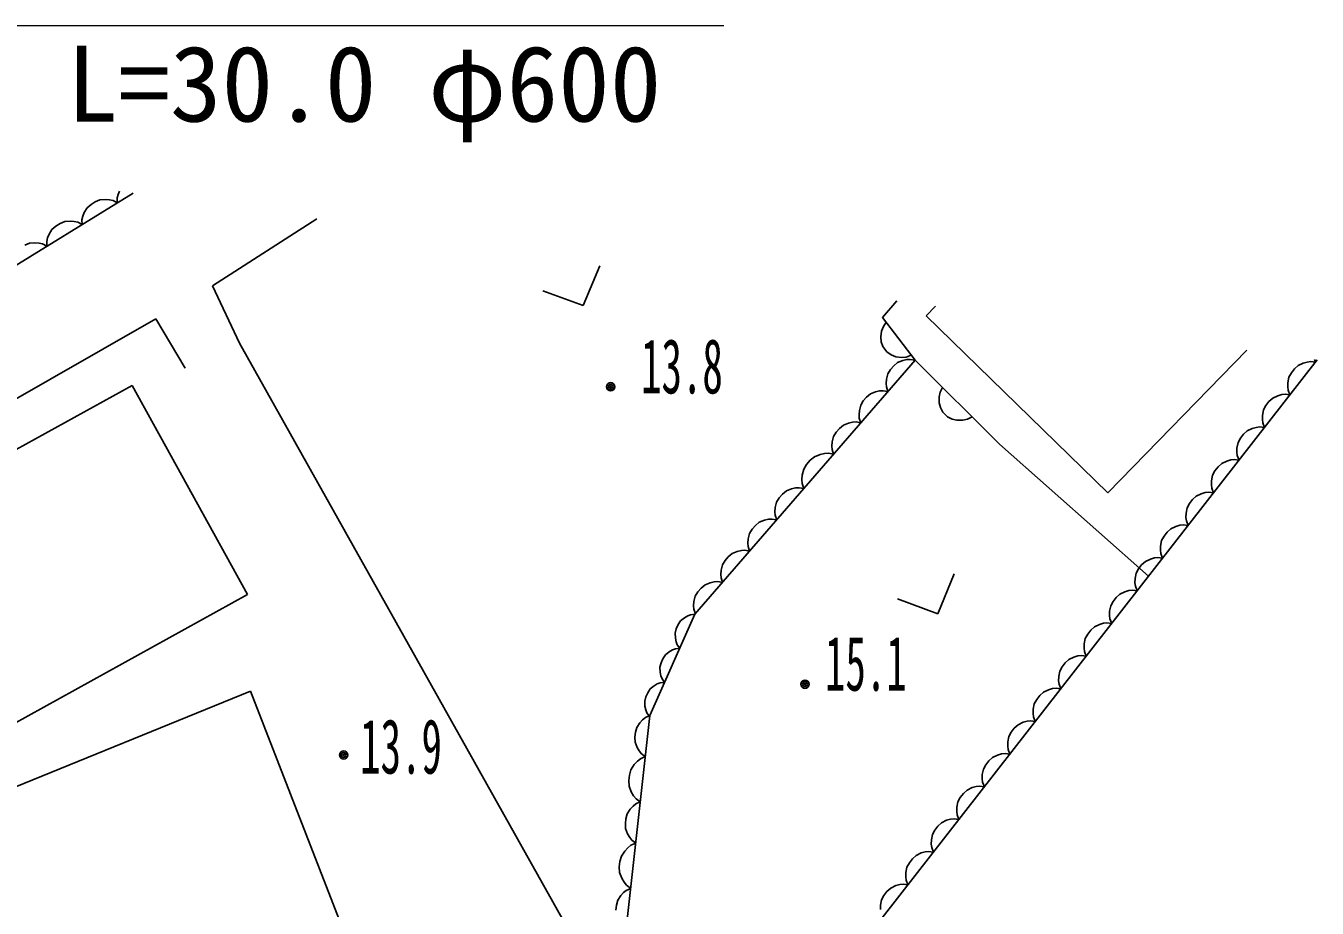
# Model space of a CAD drawing. Units: millimetres, scale not verified. Extents: x 39750 to 680000, y 20000 to 380250.
# Drawn here: x 153758 to 184947, y 297617 to 318920 of the extents above; entities that cross this region are included whole.
import ezdxf
from ezdxf.enums import TextEntityAlignment as Align

# ---------------------------------------------------------------- set-up
doc = ezdxf.new("R2010")
doc.units = ezdxf.units.MM
doc.header["$LTSCALE"] = 1000
doc.layers.add('M-BGD', color=7, linetype='Continuous', lineweight=25)
doc.layers.add('M-STR-HTXT', color=7, linetype='Continuous', lineweight=13)
doc.styles.add('ＭＳ ゴシック', font='')
doc.styles.get('ＭＳ ゴシック').set_extended_font_data('MS Gothic')

msp = doc.modelspace()

# ---------------------------------------------------------------- linework, layer by layer
at = {"layer": 'M-BGD'}
for p, q in [((147449, 309407), (156351, 314883)), ((155548, 314718), (155435, 314672)), ((155681, 314730), (155548, 314718)), ((155781, 314720), (155681, 314730)), ((155864, 314701), (155781, 314720)), ((155985, 314846), (155966, 314764)), ((155966, 314764), (155967, 314647)), ((156018, 314930), (155985, 314846)), ((155170, 314415), (155134, 314322)), ((155241, 314529), (155170, 314415)), ((155333, 314609), (155241, 314529)), ((155435, 314672), (155333, 314609)), ((155967, 314647), (155864, 314701)), ((154481, 314085), (154389, 314005)), ((154583, 314148), (154481, 314085)), ((154696, 314194), (154583, 314148)), ((154830, 314206), (154696, 314194)), ((154929, 314196), (154830, 314206)), ((155012, 314177), (154929, 314196)), ((155115, 314123), (155012, 314177)), ((155134, 314322), (155114, 314239)), ((155114, 314239), (155115, 314123)), ((160785, 314258), (158265, 312642)), ((154282, 313798), (154262, 313716)), ((154319, 313891), (154282, 313798)), ((154389, 314005), (154319, 313891)), ((153844, 313670), (153731, 313624)), ((153978, 313682), (153844, 313670)), ((154077, 313672), (153978, 313682)), ((154160, 313653), (154077, 313672)), ((154263, 313599), (154160, 313653)), ((154262, 313716), (154263, 313599)), ((167220, 312165), (167619, 313126)), ((158265, 312642), (158916, 311262)), ((166245, 312524), (167220, 312165)), ((174798, 312283), (174451, 311881)), ((175726, 312152), (175502, 311922)), ((175502, 311922), (179888, 307645)), ((156894, 311846), (142617, 303676)), ((157603, 310652), (156894, 311846)), ((174469, 311658), (174426, 311550)), ((174451, 311881), (175234, 310847)), ((174541, 311762), (174469, 311658)), ((174426, 311550), (174406, 311410)), ((174406, 311410), (174419, 311294)), ((174419, 311294), (174459, 311174)), ((158916, 311262), (168028, 295022)), ((174459, 311174), (174556, 311046)), ((174556, 311046), (174660, 310975)), ((174660, 310975), (174768, 310931)), ((175024, 310924), (175144, 310965)), ((179888, 307645), (183249, 311092)), ((184947, 310853), (159965, 278828)), ((175234, 310847), (169919, 304713)), ((174719, 310711), (174640, 310620)), ((174813, 310788), (174719, 310711)), ((174768, 310931), (174908, 310912)), ((174937, 310840), (174813, 310788)), ((174908, 310912), (175024, 310924)), ((175034, 310861), (174937, 310840)), ((175119, 310867), (175034, 310861)), ((175234, 310847), (175119, 310867)), ((175234, 310847), (177278, 308822)), ((184488, 310719), (184398, 310637)), ((184609, 310777), (184488, 310719)), ((184705, 310803), (184609, 310777)), ((184790, 310813), (184705, 310803)), ((184905, 310799), (184790, 310813)), ((184881, 310862), (184905, 310799)), ((174544, 310386), (174537, 310287)), ((174577, 310516), (174544, 310386)), ((174640, 310620), (174577, 310516)), ((184266, 310435), (184240, 310304)), ((184324, 310542), (184266, 310435)), ((184398, 310637), (184324, 310542)), ((144188, 303534), (156327, 310238)), ((156327, 310238), (159113, 305193)), ((174158, 310033), (174064, 309955)), ((174282, 310084), (174158, 310033)), ((174379, 310105), (174282, 310084)), ((174464, 310111), (174379, 310105)), ((174579, 310091), (174464, 310111)), ((174537, 310287), (174543, 310202)), ((174543, 310202), (174579, 310091)), ((175845, 310073), (175817, 309960)), ((175901, 310186), (175845, 310073)), ((184174, 310025), (184090, 310015)), ((184290, 310011), (184174, 310025)), ((184240, 310304), (184238, 310204)), ((184238, 310204), (184248, 310120)), ((184248, 310120), (184290, 310011)), ((173922, 309760), (173889, 309631)), ((173985, 309864), (173922, 309760)), ((174064, 309955), (173985, 309864)), ((175817, 309960), (175818, 309818)), ((175818, 309818), (175846, 309705)), ((183709, 309754), (183651, 309647)), ((183783, 309848), (183709, 309754)), ((183873, 309931), (183783, 309848)), ((183994, 309988), (183873, 309931)), ((184090, 310015), (183994, 309988)), ((173889, 309631), (173882, 309531)), ((173882, 309531), (173888, 309446)), ((173888, 309446), (173924, 309335)), ((175846, 309705), (175904, 309593)), ((175904, 309593), (176017, 309480)), ((176017, 309480), (176131, 309424)), ((176131, 309424), (176244, 309396)), ((176385, 309397), (176498, 309426)), ((176498, 309426), (176611, 309483)), ((183625, 309515), (183623, 309415)), ((183623, 309415), (183633, 309331)), ((183651, 309647), (183625, 309515)), ((173331, 309108), (173267, 309005)), ((173409, 309199), (173331, 309108)), ((173503, 309277), (173409, 309199)), ((173627, 309328), (173503, 309277)), ((173725, 309349), (173627, 309328)), ((173809, 309355), (173725, 309349)), ((173924, 309335), (173809, 309355)), ((176244, 309396), (176385, 309397)), ((183258, 309142), (183168, 309060)), ((183379, 309200), (183258, 309142)), ((183475, 309226), (183379, 309200)), ((183559, 309237), (183475, 309226)), ((183675, 309222), (183559, 309237)), ((183633, 309331), (183675, 309222)), ((173234, 308875), (173227, 308775)), ((173267, 309005), (173234, 308875)), ((177278, 308822), (180876, 305634)), ((183036, 308858), (183010, 308727)), ((183094, 308965), (183036, 308858)), ((183168, 309060), (183094, 308965)), ((172806, 308515), (172703, 308430)), ((172942, 308572), (172806, 308515)), ((173050, 308595), (172942, 308572)), ((173143, 308602), (173050, 308595)), ((173269, 308579), (173143, 308602)), ((173227, 308775), (173233, 308690)), ((173233, 308690), (173269, 308579)), ((183010, 308727), (183008, 308627)), ((183008, 308627), (183018, 308543)), ((183018, 308543), (183060, 308434)), ((172547, 308216), (172510, 308073)), ((172616, 308330), (172547, 308216)), ((172703, 308430), (172616, 308330)), ((182479, 308177), (182421, 308070)), ((182553, 308271), (182479, 308177)), ((182643, 308354), (182553, 308271)), ((182764, 308411), (182643, 308354)), ((182860, 308438), (182764, 308411)), ((182944, 308448), (182860, 308438)), ((183060, 308434), (182944, 308448)), ((172510, 308073), (172502, 307963)), ((172502, 307963), (172509, 307870)), ((172509, 307870), (172549, 307748)), ((182394, 307938), (182393, 307838)), ((182421, 308070), (182394, 307938)), ((172034, 307612), (171955, 307521)), ((172128, 307690), (172034, 307612)), ((172252, 307741), (172128, 307690)), ((172349, 307762), (172252, 307741)), ((172434, 307768), (172349, 307762)), ((172549, 307748), (172434, 307768)), ((182027, 307565), (181938, 307483)), ((182149, 307623), (182027, 307565)), ((182245, 307649), (182149, 307623)), ((182329, 307660), (182245, 307649)), ((182445, 307645), (182329, 307660)), ((182393, 307838), (182403, 307754)), ((182403, 307754), (182445, 307645)), ((171859, 307287), (171852, 307188)), ((171892, 307417), (171859, 307287)), ((171955, 307521), (171892, 307417)), ((181806, 307281), (181779, 307150)), ((181864, 307388), (181806, 307281)), ((181938, 307483), (181864, 307388)), ((171473, 306934), (171379, 306856)), ((171597, 306985), (171473, 306934)), ((171695, 307006), (171597, 306985)), ((171779, 307012), (171695, 307006)), ((171894, 306992), (171779, 307012)), ((171852, 307188), (171858, 307103)), ((171858, 307103), (171894, 306992)), ((181779, 307150), (181777, 307050)), ((181777, 307050), (181788, 306966)), ((181788, 306966), (181830, 306857)), ((171237, 306662), (171204, 306532)), ((171301, 306765), (171237, 306662)), ((171379, 306856), (171301, 306765)), ((181249, 306600), (181191, 306493)), ((181323, 306694), (181249, 306600)), ((181412, 306777), (181323, 306694)), ((181533, 306834), (181412, 306777)), ((181630, 306861), (181533, 306834)), ((181714, 306871), (181630, 306861)), ((181830, 306857), (181714, 306871)), ((171204, 306532), (171197, 306432)), ((171197, 306432), (171203, 306347)), ((171203, 306347), (171239, 306236)), ((181164, 306361), (181163, 306261)), ((181191, 306493), (181164, 306361)), ((170646, 306010), (170582, 305906)), ((170724, 306100), (170646, 306010)), ((170818, 306178), (170724, 306100)), ((170942, 306229), (170818, 306178)), ((171040, 306251), (170942, 306229)), ((171124, 306257), (171040, 306251)), ((171239, 306236), (171124, 306257)), ((180797, 305988), (180708, 305906)), ((180918, 306046), (180797, 305988)), ((181015, 306072), (180918, 306046)), ((181099, 306083), (181015, 306072)), ((181215, 306068), (181099, 306083)), ((181163, 306261), (181173, 306177)), ((181173, 306177), (181215, 306068)), ((170549, 305776), (170542, 305676)), ((170542, 305676), (170548, 305592)), ((170582, 305906), (170549, 305776)), ((175783, 304727), (176182, 305688)), ((180576, 305704), (180549, 305573)), ((180634, 305811), (180576, 305704)), ((180708, 305906), (180634, 305811)), ((170163, 305422), (170069, 305345)), ((170287, 305474), (170163, 305422)), ((170385, 305495), (170287, 305474)), ((170470, 305501), (170385, 305495)), ((170584, 305481), (170470, 305501)), ((170548, 305592), (170584, 305481)), ((180549, 305573), (180547, 305473)), ((180547, 305473), (180558, 305389)), ((180558, 305389), (180600, 305280)), ((159113, 305193), (146886, 298439)), ((169927, 305150), (169894, 305020)), ((169991, 305254), (169927, 305150)), ((170069, 305345), (169991, 305254)), ((174807, 305086), (175783, 304727)), ((180093, 305117), (180019, 305023)), ((180182, 305200), (180093, 305117)), ((180303, 305257), (180182, 305200)), ((180400, 305284), (180303, 305257)), ((180484, 305294), (180400, 305284)), ((180600, 305280), (180484, 305294)), ((169894, 305020), (169887, 304920)), ((169887, 304920), (169893, 304836)), ((169893, 304836), (169930, 304725)), ((179934, 304784), (179932, 304684)), ((179961, 304916), (179934, 304784)), ((180019, 305023), (179961, 304916)), ((169919, 304713), (168827, 302269)), ((169511, 304462), (169467, 304363)), ((169572, 304553), (169511, 304462)), ((169665, 304629), (169572, 304553)), ((169744, 304673), (169665, 304629)), ((169815, 304700), (169744, 304673)), ((169919, 304713), (169815, 304700)), ((179567, 304411), (179477, 304329)), ((179688, 304469), (179567, 304411)), ((179785, 304495), (179688, 304469)), ((179869, 304506), (179785, 304495)), ((179985, 304491), (179869, 304506)), ((179932, 304684), (179943, 304600)), ((179943, 304600), (179985, 304491)), ((169467, 304363), (169439, 304257)), ((169439, 304257), (169445, 304136)), ((169445, 304136), (169465, 304049)), ((179346, 304127), (179319, 303996)), ((179404, 304234), (179346, 304127)), ((179477, 304329), (179404, 304234)), ((169298, 303808), (169205, 303731)), ((169377, 303851), (169298, 303808)), ((169448, 303879), (169377, 303851)), ((169552, 303891), (169448, 303879)), ((169465, 304049), (169492, 303977)), ((169492, 303977), (169552, 303891)), ((179319, 303996), (179317, 303896)), ((179317, 303896), (179328, 303812)), ((179328, 303812), (179369, 303703)), ((169100, 303541), (169072, 303435)), ((169144, 303640), (169100, 303541)), ((169205, 303731), (169144, 303640)), ((178862, 303540), (178789, 303446)), ((178952, 303623), (178862, 303540)), ((179073, 303680), (178952, 303623)), ((179170, 303707), (179073, 303680)), ((179254, 303717), (179170, 303707)), ((179369, 303703), (179254, 303717)), ((169072, 303435), (169078, 303315)), ((169078, 303315), (169098, 303227)), ((169098, 303227), (169125, 303156)), ((178704, 303207), (178702, 303107)), ((178731, 303339), (178704, 303207)), ((178789, 303446), (178731, 303339)), ((159185, 302854), (146375, 297646)), ((163669, 291320), (159185, 302854)), ((168837, 302909), (168777, 302818)), ((168931, 302986), (168837, 302909)), ((169009, 303030), (168931, 302986)), ((169081, 303057), (169009, 303030)), ((169185, 303069), (169081, 303057)), ((169125, 303156), (169185, 303069)), ((178458, 302892), (178337, 302834)), ((178555, 302918), (178458, 302892)), ((178639, 302928), (178555, 302918)), ((178754, 302914), (178639, 302928)), ((178702, 303107), (178712, 303023)), ((178712, 303023), (178754, 302914)), ((168733, 302719), (168705, 302614)), ((168705, 302614), (168710, 302493)), ((168777, 302818), (168733, 302719)), ((178115, 302550), (178089, 302419)), ((178173, 302657), (178115, 302550)), ((178247, 302752), (178173, 302657)), ((178337, 302834), (178247, 302752)), ((168827, 302269), (168028, 295022)), ((168710, 302493), (168730, 302405)), ((168827, 302269), (168721, 302221)), ((168730, 302405), (168758, 302334)), ((168758, 302334), (168818, 302248)), ((178089, 302419), (178087, 302319)), ((178087, 302319), (178097, 302235)), ((178097, 302235), (178139, 302126)), ((168514, 301982), (168481, 301865)), ((168587, 302095), (168514, 301982)), ((168655, 302168), (168587, 302095)), ((168721, 302221), (168655, 302168)), ((177632, 301963), (177558, 301869)), ((177722, 302046), (177632, 301963)), ((177843, 302104), (177722, 302046)), ((177939, 302130), (177843, 302104)), ((178024, 302140), (177939, 302130)), ((178139, 302126), (178024, 302140)), ((168481, 301865), (168468, 301746)), ((168468, 301746), (168475, 301624)), ((168475, 301624), (168521, 301498)), ((177474, 301630), (177472, 301530)), ((177500, 301762), (177474, 301630)), ((177558, 301869), (177500, 301762)), ((168521, 301498), (168572, 301412)), ((168572, 301412), (168625, 301346)), ((168625, 301346), (168718, 301275)), ((177228, 301315), (177107, 301257)), ((177324, 301341), (177228, 301315)), ((177408, 301352), (177324, 301341)), ((177524, 301337), (177408, 301352)), ((177472, 301530), (177482, 301446)), ((177482, 301446), (177524, 301337)), ((168453, 301083), (168373, 300959)), ((168528, 301163), (168453, 301083)), ((168601, 301222), (168528, 301163)), ((168718, 301275), (168601, 301222)), ((176943, 301080), (176885, 300973)), ((177017, 301175), (176943, 301080)), ((177107, 301257), (177017, 301175)), ((168337, 300830), (168322, 300699)), ((168322, 300699), (168330, 300566)), ((168373, 300959), (168337, 300830)), ((176859, 300842), (176857, 300742)), ((176857, 300742), (176867, 300658)), ((176885, 300973), (176859, 300842)), ((168330, 300566), (168381, 300427)), ((168381, 300427), (168437, 300332)), ((176402, 300387), (176328, 300292)), ((176492, 300469), (176402, 300387)), ((176613, 300527), (176492, 300469)), ((176709, 300553), (176613, 300527)), ((176793, 300563), (176709, 300553)), ((176909, 300549), (176793, 300563)), ((176867, 300658), (176909, 300549)), ((168425, 300080), (168357, 300007)), ((168491, 300133), (168425, 300080)), ((168437, 300332), (168495, 300260)), ((168597, 300182), (168491, 300133)), ((168495, 300260), (168597, 300182)), ((176244, 300053), (176242, 299954)), ((176270, 300185), (176244, 300053)), ((176328, 300292), (176270, 300185)), ((168251, 299777), (168238, 299658)), ((168284, 299895), (168251, 299777)), ((168357, 300007), (168284, 299895)), ((175998, 299738), (175876, 299680)), ((176094, 299764), (175998, 299738)), ((176178, 299775), (176094, 299764)), ((176294, 299760), (176178, 299775)), ((176242, 299954), (176252, 299869)), ((176252, 299869), (176294, 299760)), ((168238, 299658), (168244, 299537)), ((168244, 299537), (168291, 299411)), ((175713, 299503), (175655, 299397)), ((175787, 299598), (175713, 299503)), ((175876, 299680), (175787, 299598)), ((168291, 299411), (168342, 299325)), ((168371, 299134), (168298, 299076)), ((168342, 299325), (168395, 299259)), ((168488, 299188), (168371, 299134)), ((168395, 299259), (168488, 299188)), ((175629, 299265), (175627, 299165)), ((175627, 299165), (175637, 299081)), ((175655, 299397), (175629, 299265)), ((168143, 298872), (168107, 298743)), ((168223, 298996), (168143, 298872)), ((168298, 299076), (168223, 298996)), ((175172, 298809), (175098, 298715)), ((175261, 298892), (175172, 298809)), ((175382, 298950), (175261, 298892)), ((175479, 298976), (175382, 298950)), ((175563, 298986), (175479, 298976)), ((175679, 298972), (175563, 298986)), ((175637, 299081), (175679, 298972)), ((168107, 298743), (168092, 298612)), ((168092, 298612), (168100, 298478)), ((175040, 298608), (175013, 298476)), ((175098, 298715), (175040, 298608)), ((168100, 298478), (168151, 298340)), ((168151, 298340), (168207, 298245)), ((168207, 298245), (168265, 298172)), ((168265, 298172), (168367, 298095)), ((174864, 298187), (174767, 298161)), ((174948, 298198), (174864, 298187)), ((175064, 298183), (174948, 298198)), ((175013, 298476), (175012, 298377)), ((175012, 298377), (175022, 298292)), ((175022, 298292), (175064, 298183)), ((168127, 297920), (168054, 297807)), ((168195, 297993), (168127, 297920)), ((168261, 298046), (168195, 297993)), ((168367, 298095), (168261, 298046)), ((174483, 297926), (174425, 297820)), ((174557, 298021), (174483, 297926)), ((174646, 298103), (174557, 298021)), ((174767, 298161), (174646, 298103)), ((168021, 297690), (168007, 297571)), ((168054, 297807), (168021, 297690)), ((174398, 297688), (174397, 297588)), ((174425, 297820), (174398, 297688))]:
    msp.add_line(p, q, dxfattribs=at)
for centre, radius in [((167883, 310205), 100), ((167883, 310205), 60), ((167883, 310205), 20), ((172576, 303024), 100), ((172576, 303024), 60), ((172576, 303024), 20), ((161433, 301315), 100), ((161433, 301315), 60), ((161433, 301315), 20)]:
    msp.add_circle(centre, radius, dxfattribs=at)
at = {"layer": 'M-STR-HTXT'}
msp.add_line((170617, 318920), (150685, 318920), dxfattribs=at)

# ---------------------------------------------------------------- texts
at = {"layer": 'M-BGD', "style": 'ＭＳ ゴシック', "width": 0.55}
for s, p in [('13.8', (168617, 309649)), ('15.1', (173058, 302471)), ('13.9', (161832, 300469))]:
    msp.add_text(s, height=1320, dxfattribs=at).set_placement(p, align=Align.BOTTOM_LEFT)
at = {"layer": 'M-STR-HTXT', "style": 'ＭＳ ゴシック'}
msp.add_text('L=30.0 φ600', height=1833, dxfattribs=at).set_placement((154744, 316058), align=Align.BOTTOM_LEFT)

doc.saveas('drawing.dxf')
